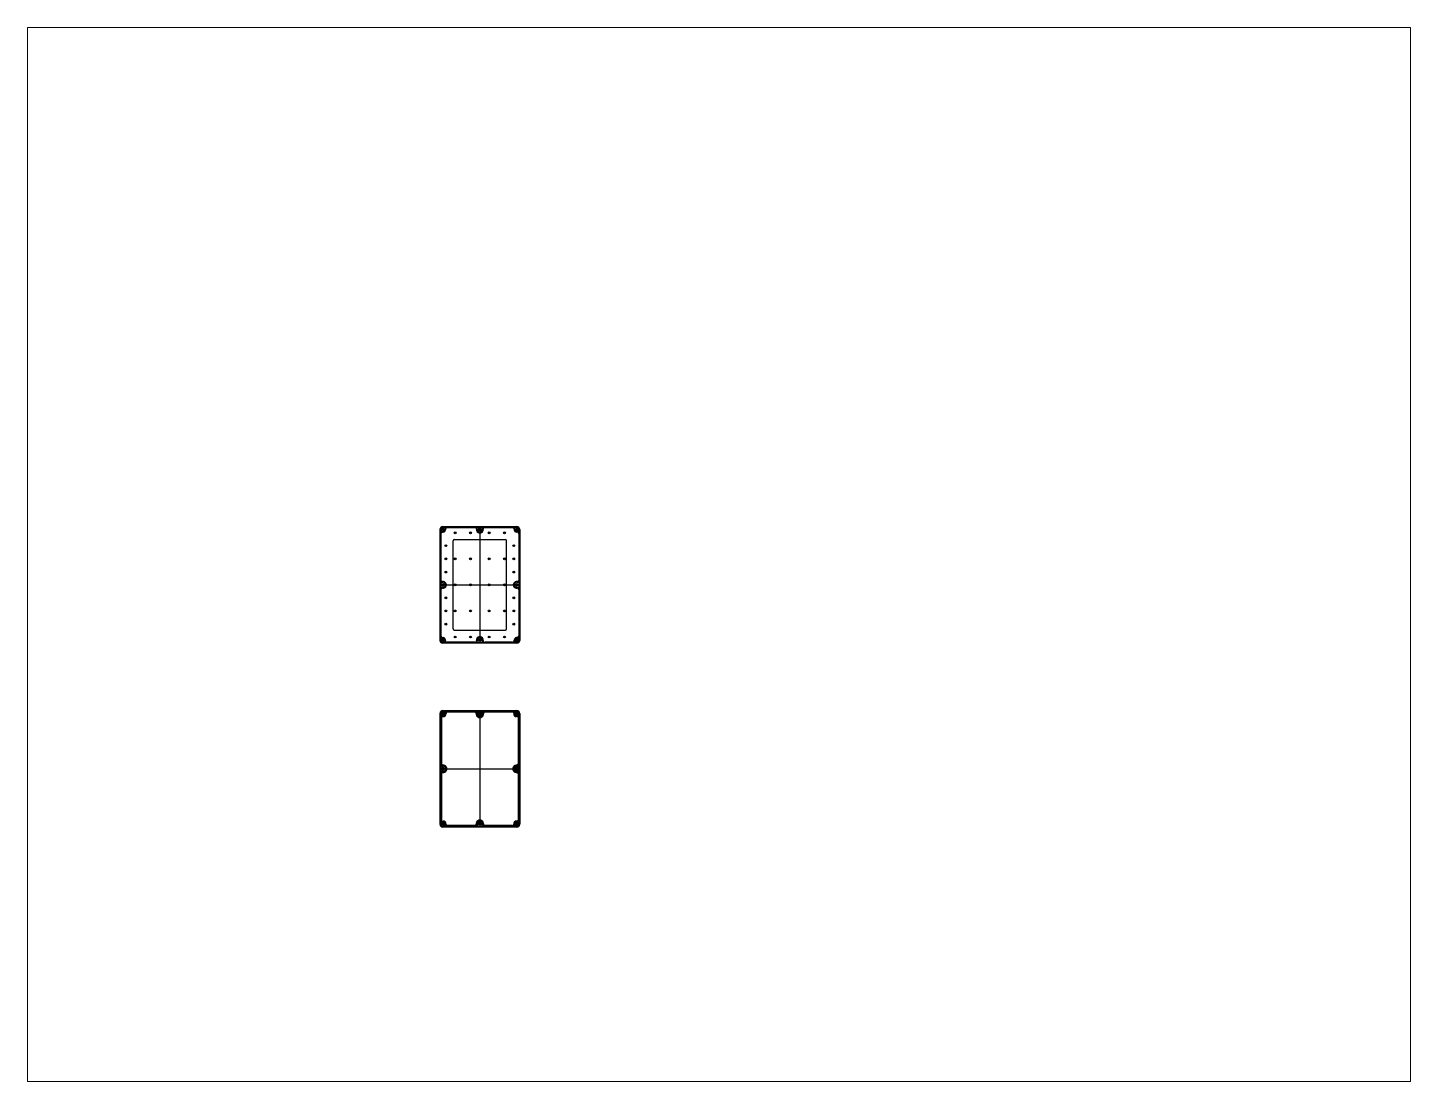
# Paper-space layout '布局2' of a CAD drawing. Header units: millimetres. Extents: x 27 to 240, y 20 to 183.
# The model-space entities are those that its viewports show. They can reach past a viewport. Long polylines and large blocks are cut down to what shows.
import ezdxf

# ---------------------------------------------------------------- set-up
doc = ezdxf.new("R2010")
doc.units = ezdxf.units.MM

msp = doc.modelspace()

# ---------------------------------------------------------------- linework, layer by layer
for p, q in [((542.2, 781.3), (542.2, 419.3)), ((543, 781.3), (543, 419.3)), ((544, 767.3), (544, 616.2)), ((544.5, 781.3), (544.5, 771.8)), ((545.2, 767.3), (545.2, 616.2)), ((548.7, 781.3), (553.7, 781.3)), ((550.2, 774.6), (552.2, 774.6)), ((550.2, 773.5), (552.2, 773.5)), ((550.2, 772.3), (552.2, 772.3)), ((551.2, 790.3), (793.2, 790.3)), ((551.2, 789.5), (793.2, 789.5)), ((551.2, 788), (560.6, 788)), ((551.2, 778.8), (551.2, 783.8)), ((557.9, 782.3), (557.9, 780.3)), ((559, 782.3), (559, 780.3)), ((560.2, 782.3), (560.2, 780.3)), ((565.2, 788.5), (656.3, 788.5)), ((565.2, 787.3), (656.3, 787.3)), ((589.2, 770.3), (594.2, 770.3)), ((591.7, 767.8), (591.7, 772.8)), ((639.2, 770.3), (644.2, 770.3)), ((641.7, 767.8), (641.7, 772.8)), ((660.8, 788), (683.5, 788)), ((669.7, 780.3), (674.7, 780.3)), ((672.2, 791.3), (672.2, 409.2)), ((672.2, 777.8), (672.2, 782.8)), ((688, 788.5), (779.2, 788.5)), ((688, 787.3), (779.2, 787.3)), ((700.2, 770.3), (705.2, 770.3)), ((702.7, 767.8), (702.7, 772.8)), ((750.2, 770.3), (755.2, 770.3)), ((752.7, 767.8), (752.7, 772.8)), ((793.2, 788), (783.7, 788)), ((784.2, 782.3), (784.2, 780.3)), ((785.4, 782.3), (785.4, 780.3)), ((786.5, 782.3), (786.5, 780.3)), ((790.7, 781.3), (795.7, 781.3)), ((794.2, 774.6), (792.2, 774.6)), ((794.2, 773.5), (792.2, 773.5)), ((794.2, 772.3), (792.2, 772.3)), ((793.2, 778.8), (793.2, 783.8)), ((799.2, 767.3), (799.2, 616.2)), ((799.9, 781.3), (799.9, 771.8)), ((800.4, 767.3), (800.4, 616.2)), ((801.4, 781.3), (801.4, 419.3)), ((802.2, 781.3), (802.2, 419.3)), ((559.2, 728.3), (564.2, 728.3)), ((561.7, 725.8), (561.7, 730.8)), ((584.7, 456.5), (584.7, 744.1)), ((588.7, 748.1), (755.7, 748.1)), ((759.7, 456.5), (759.7, 744.1)), ((780.2, 728.3), (785.2, 728.3)), ((782.7, 725.8), (782.7, 730.8)), ((559.2, 685.3), (564.2, 685.3)), ((561.7, 682.8), (561.7, 687.8)), ((589.2, 685.3), (594.2, 685.3)), ((591.7, 682.8), (591.7, 687.8)), ((639.2, 685.3), (644.2, 685.3)), ((641.7, 682.8), (641.7, 687.8)), ((700.2, 685.3), (705.2, 685.3)), ((702.7, 682.8), (702.7, 687.8)), ((750.2, 685.3), (755.2, 685.3)), ((752.7, 682.8), (752.7, 687.8)), ((780.2, 685.3), (785.2, 685.3)), ((782.7, 682.8), (782.7, 687.8)), ((559.2, 642.3), (564.2, 642.3)), ((561.7, 639.8), (561.7, 644.8)), ((780.2, 642.3), (785.2, 642.3)), ((782.7, 639.8), (782.7, 644.8)), ((541.5, 600.3), (802.9, 600.3)), ((544.5, 611.6), (544.5, 589)), ((549.7, 600.3), (554.7, 600.3)), ((552.2, 597.8), (552.2, 602.8)), ((589.2, 600.3), (594.2, 600.3)), ((591.7, 597.8), (591.7, 602.8)), ((639.2, 600.3), (644.2, 600.3)), ((641.7, 597.8), (641.7, 602.8)), ((700.2, 600.3), (705.2, 600.3)), ((702.7, 597.8), (702.7, 602.8)), ((750.2, 600.3), (755.2, 600.3)), ((752.7, 597.8), (752.7, 602.8)), ((789.7, 600.3), (794.7, 600.3)), ((792.2, 597.8), (792.2, 603.3)), ((799.9, 611.6), (799.9, 589)), ((544, 584.4), (544, 433.3)), ((545.2, 584.4), (545.2, 433.3)), ((559.2, 558.3), (564.2, 558.3)), ((561.7, 555.8), (561.7, 560.8)), ((799.2, 584.4), (799.2, 433.3)), ((800.4, 584.4), (800.4, 433.3)), ((559.2, 515.3), (564.2, 515.3)), ((561.7, 512.8), (561.7, 517.8)), ((589.2, 515.3), (594.2, 515.3)), ((591.7, 512.8), (591.7, 517.8)), ((639.2, 515.3), (644.2, 515.3)), ((641.7, 512.8), (641.7, 517.8)), ((700.2, 515.3), (705.2, 515.3)), ((702.7, 512.8), (702.7, 517.8)), ((750.2, 515.3), (755.2, 515.3)), ((752.7, 512.8), (752.7, 517.8)), ((780.2, 515.3), (785.2, 515.3)), ((782.7, 512.8), (782.7, 517.8)), ((559.2, 472.3), (564.2, 472.3)), ((561.7, 469.8), (561.7, 474.8)), ((588.7, 452.5), (755.7, 452.5)), ((780.2, 472.3), (785.2, 472.3)), ((782.7, 469.8), (782.7, 474.8)), ((544.5, 419.3), (544.5, 428.7)), ((548.7, 419.3), (553.7, 419.3)), ((550.2, 428.3), (552.2, 428.3)), ((550.2, 427.1), (552.2, 427.1)), ((550.2, 426), (552.2, 426)), ((551.2, 416.8), (551.2, 421.8)), ((551.2, 412.6), (560.6, 412.6)), ((793.2, 411.1), (551.2, 411.1)), ((793.2, 410.3), (551.2, 410.3)), ((557.9, 418.3), (557.9, 420.3)), ((559, 418.3), (559, 420.3)), ((560.2, 418.3), (560.2, 420.3)), ((656.3, 413.3), (565.2, 413.3)), ((656.3, 412.1), (565.2, 412.1)), ((589.2, 430.3), (594.2, 430.3)), ((591.7, 427.8), (591.7, 432.8)), ((639.2, 430.3), (644.2, 430.3)), ((641.7, 427.8), (641.7, 432.8)), ((660.8, 412.6), (683.5, 412.6)), ((669.7, 420.3), (674.7, 420.3)), ((672.2, 417.8), (672.2, 422.8)), ((779.2, 413.3), (688, 413.3)), ((779.2, 412.1), (688, 412.1)), ((700.2, 430.3), (705.2, 430.3)), ((702.7, 427.8), (702.7, 432.8)), ((750.2, 430.3), (755.2, 430.3)), ((752.7, 427.8), (752.7, 432.8)), ((793.2, 412.6), (783.7, 412.6)), ((784.2, 418.3), (784.2, 420.3)), ((785.4, 418.3), (785.4, 420.3)), ((786.5, 418.3), (786.5, 420.3)), ((790.7, 419.3), (795.7, 419.3)), ((794.2, 428.3), (792.2, 428.3)), ((794.2, 427.1), (792.2, 427.1)), ((794.2, 426), (792.2, 426)), ((793.2, 416.8), (793.2, 421.8)), ((799.9, 419.3), (799.9, 428.7)), ((542.2, 181.3), (542.2, -180.7)), ((544.5, 181.3), (544.5, 173.2)), ((548.7, 181.3), (553.7, 181.3)), ((551.2, 190.3), (793.2, 190.3)), ((551.2, 188), (559.3, 188)), ((551.2, 178.8), (551.2, 183.8)), ((557, 182.3), (557, 180.3)), ((558.5, 182.3), (558.5, 180.3)), ((560.7, 182.3), (560.7, 180.3)), ((561.8, 182.3), (561.8, 180.3)), ((565.2, 189), (656.3, 189)), ((565.2, 186.8), (656.3, 186.8)), ((565.2, 185.7), (656.3, 185.7)), ((662.2, 188), (682.1, 188)), ((672.2, 191.3), (672.2, -190.8)), ((672.2, 177.8), (672.2, 182.8)), ((688, 189), (779.2, 189)), ((688, 186.8), (779.2, 186.8)), ((688, 185.7), (779.2, 185.7)), ((782.6, 182.3), (782.6, 180.3)), ((783.7, 182.3), (783.7, 180.3)), ((793.2, 188), (785.1, 188)), ((785.9, 182.3), (785.9, 180.3)), ((787.4, 182.3), (787.4, 180.3)), ((790.7, 181.3), (795.7, 181.3)), ((793.2, 178.8), (793.2, 183.8)), ((799.9, 181.3), (799.9, 173.2)), ((802.2, 181.3), (802.2, -180.7)), ((543.5, 167.3), (543.5, 16.2)), ((545.7, 167.3), (545.7, 16.2)), ((546.8, 167.3), (546.8, 16.2)), ((550.2, 175.5), (552.2, 175.5)), ((550.2, 174), (552.2, 174)), ((550.2, 171.8), (552.2, 171.8)), ((550.2, 170.7), (552.2, 170.7)), ((669.7, 180.3), (674.7, 180.3)), ((794.2, 175.5), (792.2, 175.5)), ((794.2, 174), (792.2, 174)), ((794.2, 171.8), (792.2, 171.8)), ((794.2, 170.7), (792.2, 170.7)), ((797.6, 167.3), (797.6, 16.2)), ((798.7, 167.3), (798.7, 16.2)), ((800.9, 167.3), (800.9, 16.2)), ((541.5, 0.3), (802.9, 0.3)), ((544.5, 11.6), (544.5, -11)), ((549.7, 0.3), (554.7, 0.3)), ((552.2, -2.2), (552.2, 2.8)), ((789.7, 0.3), (794.7, 0.3)), ((792.2, -2.2), (792.2, 3.3)), ((799.9, 10.3), (799.9, -9.7)), ((543.5, -15.6), (543.5, -166.7)), ((545.7, -15.6), (545.7, -166.7)), ((546.8, -15.6), (546.8, -166.7)), ((797.6, -15.6), (797.6, -166.7)), ((798.7, -15.6), (798.7, -166.7)), ((800.9, -15.6), (800.9, -166.7)), ((544.5, -180.7), (544.5, -172.6)), ((550.2, -170.1), (552.2, -170.1)), ((550.2, -171.2), (552.2, -171.2)), ((550.2, -173.4), (552.2, -173.4)), ((550.2, -174.9), (552.2, -174.9)), ((551.2, -183.2), (551.2, -178.2)), ((557, -181.7), (557, -179.7)), ((558.5, -181.7), (558.5, -179.7)), ((560.7, -181.7), (560.7, -179.7)), ((561.8, -181.7), (561.8, -179.7)), ((669.7, -179.7), (674.7, -179.7)), ((672.2, -182.2), (672.2, -177.2)), ((782.6, -181.7), (782.6, -179.7)), ((783.7, -181.7), (783.7, -179.7)), ((785.9, -181.7), (785.9, -179.7)), ((787.4, -181.7), (787.4, -179.7)), ((794.2, -170.1), (792.2, -170.1)), ((794.2, -171.2), (792.2, -171.2)), ((794.2, -173.4), (792.2, -173.4)), ((794.2, -174.9), (792.2, -174.9)), ((793.2, -183.2), (793.2, -178.2)), ((799.9, -180.7), (799.9, -172.6)), ((548.7, -180.7), (553.7, -180.7)), ((551.2, -187.4), (559.3, -187.4)), ((793.2, -189.7), (551.2, -189.7)), ((656.3, -185.1), (565.2, -185.1)), ((656.3, -186.2), (565.2, -186.2)), ((656.3, -188.4), (565.2, -188.4)), ((662.2, -187.4), (682.1, -187.4)), ((779.2, -185.1), (688, -185.1)), ((779.2, -186.2), (688, -186.2)), ((779.2, -188.4), (688, -188.4)), ((793.2, -187.4), (785.1, -187.4)), ((790.7, -180.7), (795.7, -180.7))]:
    msp.add_line(p, q)
for centre, radius in [((551.2, 781.3), 5), ((551.2, 781.3), 3), ((591.7, 770.3), 3), ((591.7, 770.3), 1.25), ((641.7, 770.3), 3), ((641.7, 770.3), 1.25), ((672.2, 780.3), 5), ((672.2, 780.3), 3), ((702.7, 770.3), 3), ((702.7, 770.3), 1.25), ((752.7, 770.3), 3), ((752.7, 770.3), 1.25), ((793.2, 781.3), 5), ((793.2, 781.3), 3), ((561.7, 728.3), 3), ((561.7, 728.3), 1.25), ((782.7, 728.3), 3), ((782.7, 728.3), 1.25), ((561.7, 685.3), 3), ((561.7, 685.3), 1.25), ((591.7, 685.3), 3), ((591.7, 685.3), 1.25), ((641.7, 685.3), 3), ((641.7, 685.3), 1.25), ((702.7, 685.3), 3), ((702.7, 685.3), 1.25), ((752.7, 685.3), 3), ((752.7, 685.3), 1.25), ((782.7, 685.3), 3), ((782.7, 685.3), 1.25), ((561.7, 642.3), 3), ((561.7, 642.3), 1.25), ((782.7, 642.3), 3), ((782.7, 642.3), 1.25), ((552.2, 600.3), 5), ((552.2, 600.3), 3), ((591.7, 600.3), 3), ((591.7, 600.3), 1.25), ((641.7, 600.3), 3), ((641.7, 600.3), 1.25), ((702.7, 600.3), 3), ((702.7, 600.3), 1.25), ((752.7, 600.3), 3), ((752.7, 600.3), 1.25), ((792.2, 600.3), 5), ((792.2, 600.3), 3), ((561.7, 558.3), 3), ((561.7, 558.3), 1.25), ((782.7, 558.3), 3), ((782.7, 558.3), 1.25), ((561.7, 515.3), 3), ((561.7, 515.3), 1.25), ((591.7, 515.3), 3), ((591.7, 515.3), 1.25), ((641.7, 515.3), 3), ((641.7, 515.3), 1.25), ((702.7, 515.3), 3), ((702.7, 515.3), 1.25), ((752.7, 515.3), 3), ((752.7, 515.3), 1.25), ((782.7, 515.3), 3), ((782.7, 515.3), 1.25), ((561.7, 472.3), 3), ((561.7, 472.3), 1.25), ((782.7, 472.3), 3), ((782.7, 472.3), 1.25), ((551.2, 419.3), 5), ((551.2, 419.3), 3), ((591.7, 430.3), 3), ((591.7, 430.3), 1.25), ((641.7, 430.3), 3), ((641.7, 430.3), 1.25), ((672.2, 420.3), 5), ((672.2, 420.3), 3), ((702.7, 430.3), 3), ((702.7, 430.3), 1.25), ((752.7, 430.3), 3), ((752.7, 430.3), 1.25), ((793.2, 419.3), 5), ((793.2, 419.3), 3), ((551.2, 181.3), 5), ((551.2, 181.3), 3), ((672.2, 180.3), 5), ((672.2, 180.3), 3), ((793.2, 181.3), 5), ((793.2, 181.3), 3), ((552.2, 0.3), 5), ((552.2, 0.3), 3), ((792.2, 0.3), 5), ((792.2, 0.3), 3), ((551.2, -180.7), 5), ((551.2, -180.7), 3), ((672.2, -179.7), 5), ((672.2, -179.7), 3), ((793.2, -180.7), 5), ((793.2, -180.7), 3)]:
    msp.add_circle(centre, radius)
for centre, radius, start, end in [((551.2, 781.3), 9, 90, 180), ((551.2, 781.3), 8.2, 90, 180), ((550.2, 767.3), 6.2, 90, 180), ((551.2, 781.3), 6.7, 90, 180), ((550.2, 767.3), 7.3, 90, 141.3359), ((550.2, 767.3), 5, 90, 180), ((552.2, 780.3), 8, 270, 360), ((552.2, 780.3), 6.8, 270, 360), ((552.2, 780.3), 5.7, 270, 360), ((565.2, 782.3), 7.3, 128.6641, 180), ((565.2, 782.3), 6.2, 90, 180), ((565.2, 782.3), 5, 90, 180), ((656.3, 782.3), 6.2, 352.8192, 90), ((656.3, 782.3), 5, 352.8192, 90), ((656.3, 782.3), 7.3, 352.8192, 51.3359), ((672.2, 780.3), 11, 172.8192, 7.1808), ((672.2, 780.3), 9.8, 172.8192, 7.1808), ((672.2, 780.3), 8.7, 172.8192, 7.1808), ((688, 782.3), 7.3, 128.6641, 187.1808), ((688, 782.3), 6.2, 90, 187.1808), ((688, 782.3), 5, 90, 187.1808), ((779.2, 782.3), 6.2, 0, 90), ((779.2, 782.3), 5, 0, 90), ((779.2, 782.3), 7.3, 0, 51.3359), ((792.2, 780.3), 8, 180, 270), ((792.2, 780.3), 6.8, 180, 270), ((792.2, 780.3), 5.7, 180, 270), ((793.2, 781.3), 9, 360, 90), ((793.2, 781.3), 8.2, 360, 90), ((793.2, 781.3), 6.7, 360, 90), ((794.2, 767.3), 7.3, 38.6641, 90), ((794.2, 767.3), 6.2, 360, 90), ((794.2, 767.3), 5, 360, 90), ((588.7, 744.1), 4, 90, 180), ((755.7, 744.1), 4, 0, 90), ((550.2, 616.2), 6.2, 180, 277.1808), ((550.2, 584.4), 6.2, 82.8192, 180), ((550.2, 616.2), 7.3, 218.6641, 277.1808), ((550.2, 584.4), 7.3, 82.8192, 141.3359), ((550.2, 616.2), 5, 180, 277.1808), ((550.2, 584.4), 5, 82.8192, 180), ((552.2, 600.3), 11, 262.8192, 97.1808), ((552.2, 600.3), 9.8, 262.8192, 97.1808), ((552.2, 600.3), 8.7, 262.8192, 97.1808), ((792.2, 600.3), 11, 82.8192, 277.1808), ((792.2, 600.3), 9.8, 82.8192, 277.1808), ((792.2, 600.3), 8.7, 82.8192, 277.1808), ((794.2, 616.2), 7.3, 262.8192, 321.3359), ((794.2, 584.4), 7.3, 38.6641, 97.1808), ((794.2, 616.2), 6.2, 262.8192, 0), ((794.2, 584.4), 6.2, 0, 97.1808), ((794.2, 616.2), 5, 262.8192, 0), ((794.2, 584.4), 5, 0, 97.1808), ((588.7, 456.5), 4, 180, 270), ((755.7, 456.5), 4, 270, 0), ((551.2, 419.3), 9, 180, 270), ((551.2, 419.3), 8.2, 180, 270), ((550.2, 433.3), 6.2, 180, 270), ((550.2, 433.3), 7.3, 218.6641, 270), ((551.2, 419.3), 6.7, 180, 270), ((550.2, 433.3), 5, 180, 270), ((552.2, 420.3), 8, 0, 90), ((552.2, 420.3), 6.8, 0, 90), ((552.2, 420.3), 5.7, 0, 90), ((565.2, 418.3), 7.3, 180, 231.3359), ((565.2, 418.3), 6.2, 180, 270), ((565.2, 418.3), 5, 180, 270), ((656.3, 418.3), 6.2, 270, 7.1808), ((656.3, 418.3), 5, 270, 7.1808), ((656.3, 418.3), 7.3, 308.6641, 7.1808), ((672.2, 420.3), 11, 352.8192, 187.1808), ((672.2, 420.3), 9.8, 352.8192, 187.1808), ((672.2, 420.3), 8.7, 352.8192, 187.1808), ((688, 418.3), 7.3, 172.8192, 231.3359), ((688, 418.3), 6.2, 172.8192, 270), ((688, 418.3), 5, 172.8192, 270), ((779.2, 418.3), 5, 270, 360), ((779.2, 418.3), 6.2, 270, 360), ((779.2, 418.3), 7.3, 308.6641, 360), ((792.2, 420.3), 8, 90, 180), ((792.2, 420.3), 6.8, 90, 180), ((792.2, 420.3), 5.7, 90, 180), ((793.2, 419.3), 9, 270, 0), ((793.2, 419.3), 8.2, 270, 0), ((793.2, 419.3), 6.7, 270, 0), ((794.2, 433.3), 5, 270, 0), ((794.2, 433.3), 6.2, 270, 0), ((794.2, 433.3), 7.3, 270, 321.3359), ((551.2, 181.3), 9, 90, 180), ((551.2, 181.3), 6.7, 90, 180), ((565.2, 182.3), 8.2, 135.9631, 180), ((565.2, 182.3), 6.7, 90, 180), ((565.2, 182.3), 4.5, 90, 180), ((565.2, 182.3), 3.4, 90, 180), ((656.3, 182.3), 6.7, 352.8192, 90), ((656.3, 182.3), 4.5, 352.8192, 90), ((656.3, 182.3), 3.4, 352.8192, 90), ((672.2, 180.3), 12.6, 172.8192, 7.1808), ((672.2, 180.3), 11.5, 172.8192, 7.1808), ((656.3, 182.3), 8.2, 352.8192, 44.0369), ((672.2, 180.3), 9.3, 172.8192, 7.1808), ((672.2, 180.3), 7.8, 172.8192, 7.1808), ((688, 182.3), 8.2, 135.9631, 187.1808), ((688, 182.3), 6.7, 90, 187.1808), ((688, 182.3), 4.5, 90, 187.1808), ((688, 182.3), 3.4, 90, 187.1808), ((779.2, 182.3), 6.7, 0, 90), ((779.2, 182.3), 4.5, 0, 90), ((779.2, 182.3), 3.4, 0, 90), ((779.2, 182.3), 8.2, 0, 44.0369), ((793.2, 181.3), 9, 360, 90), ((793.2, 181.3), 6.7, 360, 90), ((550.2, 167.3), 6.7, 90, 180), ((550.2, 167.3), 8.2, 90, 134.0369), ((550.2, 167.3), 4.5, 90, 180), ((550.2, 167.3), 3.4, 90, 180), ((552.2, 180.3), 8.5, 270, 360), ((552.2, 180.3), 6.3, 270, 360), ((552.2, 180.3), 9.6, 270, 360), ((552.2, 180.3), 4.8, 270, 360), ((792.2, 180.3), 9.6, 180, 270), ((792.2, 180.3), 8.5, 180, 270), ((792.2, 180.3), 6.3, 180, 270), ((792.2, 180.3), 4.8, 180, 270), ((794.2, 167.3), 3.4, 359.9999999999999, 0), ((794.2, 167.3), 8.2, 45.9631, 90), ((794.2, 167.3), 6.7, 360, 90), ((794.2, 167.3), 4.5, 360, 90), ((794.2, 167.3), 3.4, 360, 90), ((550.2, 16.2), 6.7, 180, 277.1808), ((550.2, 16.2), 7.3, 218.6641, 277.1808), ((550.2, 16.2), 4.5, 180, 277.1808), ((550.2, 16.2), 3.4, 180, 277.1808), ((552.2, 0.3), 12.6, 262.8192, 97.1808), ((552.2, 0.3), 11.5, 262.8192, 97.1808), ((552.2, 0.3), 9.3, 262.8192, 97.1808), ((552.2, 0.3), 8.7, 262.8192, 97.1808), ((792.2, 0.3), 12.6, 82.8192, 277.1808), ((792.2, 0.3), 11.5, 82.8192, 277.1808), ((792.2, 0.3), 9.3, 82.8192, 277.1808), ((792.2, 0.3), 7.8, 82.8192, 277.1808), ((794.2, 16.2), 8.2, 262.8192, 314.0369), ((794.2, 16.2), 6.7, 262.8192, 0), ((794.2, 16.2), 4.5, 262.8192, 0), ((794.2, 16.2), 3.4, 262.8192, 0), ((550.2, -15.6), 6.7, 82.8192, 180), ((550.2, -15.6), 7.3, 82.8192, 141.3359), ((550.2, -15.6), 4.5, 82.8192, 180), ((550.2, -15.6), 3.4, 82.8192, 180), ((794.2, -15.6), 8.2, 45.9631, 97.1808), ((794.2, -15.6), 6.7, 0, 97.1808), ((794.2, -15.6), 4.5, 0, 97.1808), ((794.2, -15.6), 3.4, 0, 97.1808), ((550.2, -166.7), 6.7, 180, 270), ((550.2, -166.7), 8.2, 225.9631, 270), ((550.2, -166.7), 4.5, 180, 270), ((550.2, -166.7), 3.4, 180, 270), ((552.2, -179.7), 9.6, 0, 90), ((552.2, -179.7), 8.5, 0, 90), ((552.2, -179.7), 6.3, 0, 90), ((552.2, -179.7), 4.8, 0, 90), ((672.2, -179.7), 12.6, 352.8192, 187.1808), ((672.2, -179.7), 11.5, 352.8192, 187.1808), ((672.2, -179.7), 9.3, 352.8192, 187.1808), ((672.2, -179.7), 7.8, 352.8192, 187.1808), ((792.2, -179.7), 9.6, 90, 180), ((792.2, -179.7), 8.5, 90, 180), ((792.2, -179.7), 6.3, 90, 180), ((792.2, -179.7), 4.8, 90, 180), ((794.2, -166.7), 6.7, 270, 0), ((794.2, -166.7), 4.5, 270, 0), ((794.2, -166.7), 3.4, 270, 0), ((794.2, -166.7), 8.2, 270, 314.0369), ((551.2, -180.7), 9, 180, 270), ((551.2, -180.7), 6.7, 180, 270), ((565.2, -181.7), 8.2, 180, 224.0369), ((565.2, -181.7), 6.7, 180, 270), ((565.2, -181.7), 4.5, 180, 270), ((565.2, -181.7), 3.4, 180, 270), ((656.3, -181.7), 6.7, 270, 7.1808), ((656.3, -181.7), 4.5, 270, 7.1808), ((656.3, -181.7), 3.4, 270, 7.1808), ((656.3, -181.7), 8.2, 315.9631, 7.1808), ((688, -181.7), 8.2, 172.8192, 224.0369), ((688, -181.7), 6.7, 172.8192, 270), ((688, -181.7), 4.5, 172.8192, 270), ((688, -181.7), 3.4, 172.8192, 270), ((779.2, -181.7), 6.7, 270, 360), ((779.2, -181.7), 4.5, 270, 360), ((779.2, -181.7), 3.4, 270, 360), ((779.2, -181.7), 8.2, 315.9631, 360), ((793.2, -180.7), 6.7, 270, 0), ((793.2, -180.7), 9, 270, 0)]:
    msp.add_arc(centre, radius, start, end)

psp = doc.layouts.new('布局2')

# ---------------------------------------------------------------- viewports
at = {"layer": '0'}
psp.add_viewport(center=(133.35, 101.6), size=(213.36, 162.56), view_center_point=(1452.53, 699.48), view_height=3437.2589, dxfattribs=at)

doc.saveas('drawing.dxf')
